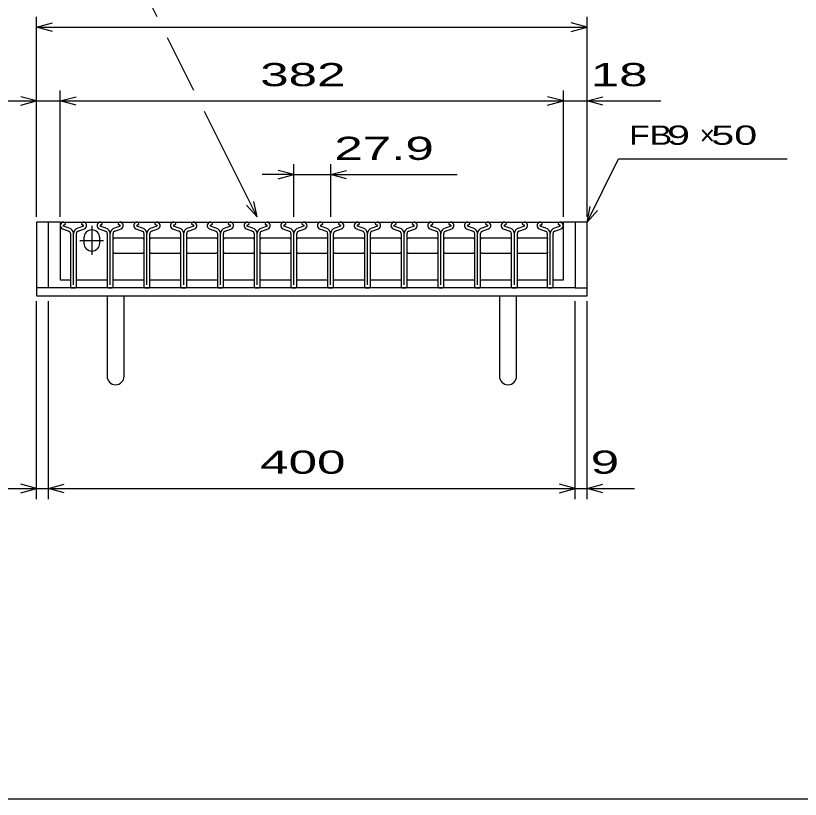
# Model space of a CAD drawing. Units: millimetres, scale not verified. Extents: x -1456 to 1389, y -1026 to 839.
# Drawn here: x -905 to -309, y -921 to -326 of the extents above; entities that cross this region are included whole.
import ezdxf
from ezdxf.enums import TextEntityAlignment as Align

# ---------------------------------------------------------------- set-up
doc = ezdxf.new("R2010")
doc.units = ezdxf.units.MM
doc.header["$LTSCALE"] = 8
for name, color, linetype, lineweight in [('0_2', 150, 'Continuous', 25), ('16', 3, 'Continuous', 25), ('19', 6, 'Continuous', 25), ('22', 2, 'Continuous', 25)]:
    doc.layers.add(name, color=color, linetype=linetype, lineweight=lineweight)
doc.styles.add('ベクトル', font='')
doc.styles.get('ベクトル').set_extended_font_data('ベクトル')

msp = doc.modelspace()

# ---------------------------------------------------------------- linework, layer by layer
at = {"layer": '0_2'}
msp.add_line((1388.8, -921.2), (-1379.2, -921.2), dxfattribs=at)
at = {"layer": '16'}
for p, q in [((-871, -482.7), (-489, -482.7)), ((-871, -482.7), (-871, -526.7)), ((-869.379, -487.879), (-864.509, -489.589)), ((-864.299, -487.228), (-868.619, -485.708)), ((-868.46, -485.013), (-867.02, -484.313)), ((-867.02, -484.313), (-867.02, -484.083)), ((-853.402, -485.708), (-857.722, -487.228)), ((-857.512, -489.589), (-852.642, -487.879)), ((-855.001, -484.083), (-855.001, -484.313)), ((-855.001, -484.313), (-853.561, -485.013)), ((-847.05, -485.7), (-847.05, -507.7)), ((-841.479, -487.879), (-836.609, -489.589)), ((-836.399, -487.228), (-840.719, -485.708)), ((-840.56, -485.013), (-839.12, -484.313)), ((-839.12, -484.313), (-839.12, -484.083)), ((-825.502, -485.708), (-829.822, -487.228)), ((-829.612, -489.589), (-824.742, -487.879)), ((-827.101, -484.083), (-827.101, -484.313)), ((-827.101, -484.313), (-825.661, -485.013)), ((-813.579, -487.879), (-808.709, -489.589)), ((-808.499, -487.228), (-812.819, -485.708)), ((-812.66, -485.013), (-811.22, -484.313)), ((-811.22, -484.313), (-811.22, -484.083)), ((-797.602, -485.708), (-801.922, -487.228)), ((-801.712, -489.589), (-796.842, -487.879)), ((-799.201, -484.083), (-799.201, -484.313)), ((-799.201, -484.313), (-797.761, -485.013)), ((-785.679, -487.879), (-780.809, -489.589)), ((-780.599, -487.228), (-784.919, -485.708)), ((-784.76, -485.013), (-783.32, -484.313)), ((-783.32, -484.313), (-783.32, -484.083)), ((-769.702, -485.708), (-774.022, -487.228)), ((-773.812, -489.589), (-768.942, -487.879)), ((-771.301, -484.083), (-771.301, -484.313)), ((-771.301, -484.313), (-769.861, -485.013)), ((-757.779, -487.879), (-752.909, -489.589)), ((-752.699, -487.228), (-757.019, -485.708)), ((-756.86, -485.013), (-755.42, -484.313)), ((-755.42, -484.313), (-755.42, -484.083)), ((-741.802, -485.708), (-746.122, -487.228)), ((-745.912, -489.589), (-741.042, -487.879)), ((-743.401, -484.083), (-743.401, -484.313)), ((-743.401, -484.313), (-741.961, -485.013)), ((-729.879, -487.879), (-725.009, -489.589)), ((-724.799, -487.228), (-729.119, -485.708)), ((-728.96, -485.013), (-727.52, -484.313)), ((-727.52, -484.313), (-727.52, -484.083)), ((-713.902, -485.708), (-718.222, -487.228)), ((-718.012, -489.589), (-713.142, -487.879)), ((-715.501, -484.083), (-715.501, -484.313)), ((-715.501, -484.313), (-714.061, -485.013)), ((-701.979, -487.879), (-697.109, -489.589)), ((-696.899, -487.228), (-701.219, -485.708)), ((-701.06, -485.013), (-699.62, -484.313)), ((-699.62, -484.313), (-699.62, -484.083)), ((-686.002, -485.708), (-690.322, -487.228)), ((-690.112, -489.589), (-685.242, -487.879)), ((-687.601, -484.083), (-687.601, -484.313)), ((-687.601, -484.313), (-686.161, -485.013)), ((-674.079, -487.879), (-669.209, -489.589)), ((-668.999, -487.228), (-673.319, -485.708)), ((-673.16, -485.013), (-671.72, -484.313)), ((-671.72, -484.313), (-671.72, -484.083)), ((-658.102, -485.708), (-662.422, -487.228)), ((-662.212, -489.589), (-657.342, -487.879)), ((-659.701, -484.083), (-659.701, -484.313)), ((-659.701, -484.313), (-658.261, -485.013)), ((-646.179, -487.879), (-641.309, -489.589)), ((-641.099, -487.228), (-645.419, -485.708)), ((-645.26, -485.013), (-643.82, -484.313)), ((-643.82, -484.313), (-643.82, -484.083)), ((-630.202, -485.708), (-634.522, -487.228)), ((-634.312, -489.589), (-629.442, -487.879)), ((-631.801, -484.083), (-631.801, -484.313)), ((-631.801, -484.313), (-630.361, -485.013)), ((-618.279, -487.879), (-613.409, -489.589)), ((-613.199, -487.228), (-617.519, -485.708)), ((-617.36, -485.013), (-615.92, -484.313)), ((-615.92, -484.313), (-615.92, -484.083)), ((-602.302, -485.708), (-606.622, -487.228)), ((-606.412, -489.589), (-601.542, -487.879)), ((-603.901, -484.083), (-603.901, -484.313)), ((-603.901, -484.313), (-602.461, -485.013)), ((-590.379, -487.879), (-585.509, -489.589)), ((-585.299, -487.228), (-589.619, -485.708)), ((-589.46, -485.013), (-588.02, -484.313)), ((-588.02, -484.313), (-588.02, -484.083)), ((-574.402, -485.708), (-578.722, -487.228)), ((-578.512, -489.589), (-573.642, -487.879)), ((-576.001, -484.083), (-576.001, -484.313)), ((-576.001, -484.313), (-574.561, -485.013)), ((-562.479, -487.879), (-557.609, -489.589)), ((-557.399, -487.228), (-561.719, -485.708)), ((-561.56, -485.013), (-560.12, -484.313)), ((-560.12, -484.313), (-560.12, -484.083)), ((-546.502, -485.708), (-550.822, -487.228)), ((-550.612, -489.589), (-545.742, -487.879)), ((-548.101, -484.083), (-548.101, -484.313)), ((-548.101, -484.313), (-546.661, -485.013)), ((-534.579, -487.879), (-529.709, -489.589)), ((-529.499, -487.228), (-533.819, -485.708)), ((-533.66, -485.013), (-532.22, -484.313)), ((-532.22, -484.313), (-532.22, -484.083)), ((-518.602, -485.708), (-522.922, -487.228)), ((-522.712, -489.589), (-517.842, -487.879)), ((-520.201, -484.083), (-520.201, -484.313)), ((-520.201, -484.313), (-518.761, -485.013)), ((-507.379, -487.879), (-502.509, -489.589)), ((-502.299, -487.228), (-506.619, -485.708)), ((-506.46, -485.013), (-505.02, -484.313)), ((-505.02, -484.313), (-505.02, -484.083)), ((-491.402, -485.708), (-495.722, -487.228)), ((-495.512, -489.589), (-490.642, -487.879)), ((-493.001, -484.083), (-493.001, -484.313)), ((-493.001, -484.313), (-491.561, -485.013)), ((-489, -526.7), (-489, -482.7)), ((-863.31, -491.292), (-863.31, -532.012)), ((-861, -530.41), (-861, -491.34)), ((-858.71, -532.012), (-858.71, -491.292)), ((-835.41, -491.292), (-835.41, -532.012)), ((-833.1, -530.41), (-833.1, -491.34)), ((-830.81, -532.012), (-830.81, -491.292)), ((-807.51, -491.292), (-807.51, -532.012)), ((-805.2, -530.41), (-805.2, -491.34)), ((-802.91, -532.012), (-802.91, -491.292)), ((-779.61, -491.292), (-779.61, -532.012)), ((-777.3, -530.41), (-777.3, -491.34)), ((-775.01, -532.012), (-775.01, -491.292)), ((-751.71, -491.292), (-751.71, -532.012)), ((-749.4, -530.41), (-749.4, -491.34)), ((-747.11, -532.012), (-747.11, -491.292)), ((-723.81, -491.292), (-723.81, -532.012)), ((-721.5, -530.41), (-721.5, -491.34)), ((-719.21, -532.012), (-719.21, -491.292)), ((-695.91, -491.292), (-695.91, -532.012)), ((-693.6, -530.41), (-693.6, -491.34)), ((-691.31, -532.012), (-691.31, -491.292)), ((-668.01, -491.292), (-668.01, -532.012)), ((-665.7, -530.41), (-665.7, -491.34)), ((-663.41, -532.012), (-663.41, -491.292)), ((-640.11, -491.292), (-640.11, -532.012)), ((-637.8, -530.41), (-637.8, -491.34)), ((-635.51, -532.012), (-635.51, -491.292)), ((-612.21, -491.292), (-612.21, -532.012)), ((-609.9, -530.41), (-609.9, -491.34)), ((-607.61, -532.012), (-607.61, -491.292)), ((-584.31, -491.292), (-584.31, -532.012)), ((-582, -530.41), (-582, -491.34)), ((-579.71, -532.012), (-579.71, -491.292)), ((-556.41, -491.292), (-556.41, -532.012)), ((-554.1, -530.41), (-554.1, -491.34)), ((-551.81, -532.012), (-551.81, -491.292)), ((-528.51, -491.292), (-528.51, -532.012)), ((-526.2, -530.41), (-526.2, -491.34)), ((-523.91, -532.012), (-523.91, -491.292)), ((-501.31, -491.292), (-501.31, -532.012)), ((-499, -530.41), (-499, -491.34)), ((-496.71, -532.012), (-496.71, -491.292)), ((-856.05, -496.7), (-838.05, -496.7)), ((-853.05, -494.7), (-853.05, -498.7)), ((-841.05, -498.7), (-841.05, -494.7)), ((-830.85, -495.7), (-829.85, -494.7)), ((-829.85, -494.7), (-808.45, -494.7)), ((-808.45, -494.7), (-807.45, -495.7)), ((-802.95, -495.7), (-801.95, -494.7)), ((-801.95, -494.7), (-780.55, -494.7)), ((-780.55, -494.7), (-779.55, -495.7)), ((-775.05, -495.7), (-774.05, -494.7)), ((-774.05, -494.7), (-752.65, -494.7)), ((-752.65, -494.7), (-751.65, -495.7)), ((-747.15, -495.7), (-746.15, -494.7)), ((-746.15, -494.7), (-724.75, -494.7)), ((-724.75, -494.7), (-723.75, -495.7)), ((-719.25, -495.7), (-718.25, -494.7)), ((-718.25, -494.7), (-696.85, -494.7)), ((-696.85, -494.7), (-695.85, -495.7)), ((-691.35, -495.7), (-690.35, -494.7)), ((-690.35, -494.7), (-668.95, -494.7)), ((-668.95, -494.7), (-667.95, -495.7)), ((-663.45, -495.7), (-662.45, -494.7)), ((-662.45, -494.7), (-641.05, -494.7)), ((-641.05, -494.7), (-640.05, -495.7)), ((-635.55, -495.7), (-634.55, -494.7)), ((-634.55, -494.7), (-613.15, -494.7)), ((-613.15, -494.7), (-612.15, -495.7)), ((-607.65, -495.7), (-606.65, -494.7)), ((-606.65, -494.7), (-585.25, -494.7)), ((-585.25, -494.7), (-584.25, -495.7)), ((-579.75, -495.7), (-578.75, -494.7)), ((-578.75, -494.7), (-557.35, -494.7)), ((-557.35, -494.7), (-556.35, -495.7)), ((-551.85, -495.7), (-550.85, -494.7)), ((-550.85, -494.7), (-529.45, -494.7)), ((-529.45, -494.7), (-528.45, -495.7)), ((-523.95, -495.7), (-522.95, -494.7)), ((-522.95, -494.7), (-501.55, -494.7)), ((-501.55, -494.7), (-500.55, -495.7)), ((-829.85, -506.7), (-830.85, -505.7)), ((-807.45, -505.7), (-808.45, -506.7)), ((-801.95, -506.7), (-802.95, -505.7)), ((-779.55, -505.7), (-780.55, -506.7)), ((-774.05, -506.7), (-775.05, -505.7)), ((-751.65, -505.7), (-752.65, -506.7)), ((-746.15, -506.7), (-747.15, -505.7)), ((-723.75, -505.7), (-724.75, -506.7)), ((-718.25, -506.7), (-719.25, -505.7)), ((-695.85, -505.7), (-696.85, -506.7)), ((-690.35, -506.7), (-691.35, -505.7)), ((-667.95, -505.7), (-668.95, -506.7)), ((-662.45, -506.7), (-663.45, -505.7)), ((-640.05, -505.7), (-641.05, -506.7)), ((-634.55, -506.7), (-635.55, -505.7)), ((-612.15, -505.7), (-613.15, -506.7)), ((-606.65, -506.7), (-607.65, -505.7)), ((-584.25, -505.7), (-585.25, -506.7)), ((-578.75, -506.7), (-579.75, -505.7)), ((-556.35, -505.7), (-557.35, -506.7)), ((-550.85, -506.7), (-551.85, -505.7)), ((-528.45, -505.7), (-529.45, -506.7)), ((-522.95, -506.7), (-523.95, -505.7)), ((-500.55, -505.7), (-501.55, -506.7)), ((-808.45, -506.7), (-829.85, -506.7)), ((-780.55, -506.7), (-801.95, -506.7)), ((-752.65, -506.7), (-774.05, -506.7)), ((-724.75, -506.7), (-746.15, -506.7)), ((-696.85, -506.7), (-718.25, -506.7)), ((-668.95, -506.7), (-690.35, -506.7)), ((-641.05, -506.7), (-662.45, -506.7)), ((-613.15, -506.7), (-634.55, -506.7)), ((-585.25, -506.7), (-606.65, -506.7)), ((-557.35, -506.7), (-578.75, -506.7)), ((-529.45, -506.7), (-550.85, -506.7)), ((-501.55, -506.7), (-522.95, -506.7)), ((-871, -526.7), (-863.3, -526.7)), ((-858.7, -526.7), (-835.4, -526.7)), ((-830.8, -526.7), (-807.5, -526.7)), ((-802.9, -526.7), (-779.6, -526.7)), ((-775, -526.7), (-751.7, -526.7)), ((-747.1, -526.7), (-723.8, -526.7)), ((-719.2, -526.7), (-695.9, -526.7)), ((-691.3, -526.7), (-668, -526.7)), ((-663.4, -526.7), (-640.1, -526.7)), ((-635.5, -526.7), (-612.2, -526.7)), ((-607.6, -526.7), (-584.3, -526.7)), ((-579.7, -526.7), (-556.4, -526.7)), ((-551.8, -526.7), (-528.5, -526.7)), ((-523.9, -526.7), (-501.3, -526.7)), ((-496.7, -526.7), (-489, -526.7)), ((-862.61, -532.712), (-859.41, -532.712)), ((-834.71, -532.712), (-831.51, -532.712)), ((-806.81, -532.712), (-803.61, -532.712)), ((-778.91, -532.712), (-775.71, -532.712)), ((-751.01, -532.712), (-747.81, -532.712)), ((-723.11, -532.712), (-719.91, -532.712)), ((-695.21, -532.712), (-692.01, -532.712)), ((-667.31, -532.712), (-664.11, -532.712)), ((-639.41, -532.712), (-636.21, -532.712)), ((-611.51, -532.712), (-608.31, -532.712)), ((-583.61, -532.712), (-580.41, -532.712)), ((-555.71, -532.712), (-552.51, -532.712)), ((-527.81, -532.712), (-524.61, -532.712)), ((-500.61, -532.712), (-497.41, -532.712))]:
    msp.add_line(p, q, dxfattribs=at)
for centre, radius, start, end in [((-868.31, -485.4), 2.7, 90.98, 246.68), ((-868.295, -485.416), 0.44, 111.91, 222.33), ((-868.469, -484.146), 1.45, 2.5, 85.55), ((-865.59, -491.643), 4.6, 3.78, 73.7), ((-856.431, -491.643), 4.6, 106.3, 176.22), ((-853.552, -484.146), 1.45, 94.45, 177.5), ((-853.711, -485.4), 2.7, 293.32, 89.02002), ((-853.726, -485.416), 0.44, 317.67, 68.08999), ((-840.41, -485.4), 2.7, 90.98, 246.68), ((-840.395, -485.416), 0.44, 111.91, 222.33), ((-840.569, -484.146), 1.45, 2.5, 85.55), ((-837.69, -491.643), 4.6, 3.78, 73.7), ((-828.531, -491.643), 4.6, 106.3, 176.22), ((-825.652, -484.146), 1.45, 94.45, 177.5), ((-825.811, -485.4), 2.7, 293.32, 89.02002), ((-825.826, -485.416), 0.44, 317.67, 68.08999), ((-812.51, -485.4), 2.7, 90.98, 246.68), ((-812.495, -485.416), 0.44, 111.91, 222.33), ((-812.669, -484.146), 1.45, 2.5, 85.55), ((-809.79, -491.643), 4.6, 3.78, 73.7), ((-800.631, -491.643), 4.6, 106.3, 176.22), ((-797.752, -484.146), 1.45, 94.45, 177.5), ((-797.911, -485.4), 2.7, 293.32, 89.02002), ((-797.926, -485.416), 0.44, 317.67, 68.08999), ((-784.61, -485.4), 2.7, 90.98, 246.68), ((-784.595, -485.416), 0.44, 111.91, 222.33), ((-784.769, -484.146), 1.45, 2.5, 85.55), ((-781.89, -491.643), 4.6, 3.78, 73.7), ((-772.731, -491.643), 4.6, 106.3, 176.22), ((-769.852, -484.146), 1.45, 94.45, 177.5), ((-770.011, -485.4), 2.7, 293.32, 89.02002), ((-770.026, -485.416), 0.44, 317.67, 68.08999), ((-756.71, -485.4), 2.7, 90.98, 246.68), ((-756.695, -485.416), 0.44, 111.91, 222.33), ((-756.869, -484.146), 1.45, 2.5, 85.55), ((-753.99, -491.643), 4.6, 3.78, 73.7), ((-744.831, -491.643), 4.6, 106.3, 176.22), ((-741.952, -484.146), 1.45, 94.45, 177.5), ((-742.111, -485.4), 2.7, 293.32, 89.02002), ((-742.126, -485.416), 0.44, 317.67, 68.08999), ((-728.81, -485.4), 2.7, 90.98, 246.68), ((-728.795, -485.416), 0.44, 111.91, 222.33), ((-728.969, -484.146), 1.45, 2.5, 85.55), ((-726.09, -491.643), 4.6, 3.78, 73.7), ((-716.931, -491.643), 4.6, 106.3, 176.22), ((-714.052, -484.146), 1.45, 94.45, 177.5), ((-714.211, -485.4), 2.7, 293.32, 89.02002), ((-714.226, -485.416), 0.44, 317.67, 68.08999), ((-700.91, -485.4), 2.7, 90.98, 246.68), ((-700.895, -485.416), 0.44, 111.91, 222.33), ((-701.069, -484.146), 1.45, 2.5, 85.55), ((-698.19, -491.643), 4.6, 3.78, 73.7), ((-689.031, -491.643), 4.6, 106.3, 176.22), ((-686.152, -484.146), 1.45, 94.45, 177.5), ((-686.311, -485.4), 2.7, 293.32, 89.02002), ((-686.326, -485.416), 0.44, 317.67, 68.08999), ((-673.01, -485.4), 2.7, 90.98, 246.68), ((-672.995, -485.416), 0.44, 111.91, 222.33), ((-673.169, -484.146), 1.45, 2.5, 85.55), ((-670.29, -491.643), 4.6, 3.78, 73.7), ((-661.131, -491.643), 4.6, 106.3, 176.22), ((-658.252, -484.146), 1.45, 94.45, 177.5), ((-658.411, -485.4), 2.7, 293.32, 89.02002), ((-658.426, -485.416), 0.44, 317.67, 68.08999), ((-645.11, -485.4), 2.7, 90.98, 246.68), ((-645.095, -485.416), 0.44, 111.91, 222.33), ((-645.269, -484.146), 1.45, 2.5, 85.55), ((-642.39, -491.643), 4.6, 3.78, 73.7), ((-633.231, -491.643), 4.6, 106.3, 176.22), ((-630.352, -484.146), 1.45, 94.45, 177.5), ((-630.511, -485.4), 2.7, 293.32, 89.02002), ((-630.526, -485.416), 0.44, 317.67, 68.08999), ((-617.21, -485.4), 2.7, 90.98, 246.68), ((-617.195, -485.416), 0.44, 111.91, 222.33), ((-617.369, -484.146), 1.45, 2.5, 85.55), ((-614.49, -491.643), 4.6, 3.78, 73.7), ((-605.331, -491.643), 4.6, 106.3, 176.22), ((-602.452, -484.146), 1.45, 94.45, 177.5), ((-602.611, -485.4), 2.7, 293.32, 89.02002), ((-602.626, -485.416), 0.44, 317.67, 68.08999), ((-589.31, -485.4), 2.7, 90.98, 246.68), ((-589.295, -485.416), 0.44, 111.91, 222.33), ((-589.469, -484.146), 1.45, 2.5, 85.55), ((-586.59, -491.643), 4.6, 3.78, 73.7), ((-577.431, -491.643), 4.6, 106.3, 176.22), ((-574.552, -484.146), 1.45, 94.45, 177.5), ((-574.711, -485.4), 2.7, 293.32, 89.02002), ((-574.726, -485.416), 0.44, 317.67, 68.08999), ((-561.41, -485.4), 2.7, 90.98, 246.68), ((-561.395, -485.416), 0.44, 111.91, 222.33), ((-561.569, -484.146), 1.45, 2.5, 85.55), ((-558.69, -491.643), 4.6, 3.78, 73.7), ((-549.531, -491.643), 4.6, 106.3, 176.22), ((-546.652, -484.146), 1.45, 94.45, 177.5), ((-546.811, -485.4), 2.7, 293.32, 89.02002), ((-546.826, -485.416), 0.44, 317.67, 68.08999), ((-533.51, -485.4), 2.7, 90.98, 246.68), ((-533.495, -485.416), 0.44, 111.91, 222.33), ((-533.669, -484.146), 1.45, 2.5, 85.55), ((-530.79, -491.643), 4.6, 3.78, 73.7), ((-521.631, -491.643), 4.6, 106.3, 176.22), ((-518.752, -484.146), 1.45, 94.45, 177.5), ((-518.911, -485.4), 2.7, 293.32, 89.02002), ((-518.926, -485.416), 0.44, 317.67, 68.08999), ((-506.31, -485.4), 2.7, 90.98, 246.68), ((-506.295, -485.416), 0.44, 111.91, 222.33), ((-506.469, -484.146), 1.45, 2.5, 85.55), ((-503.59, -491.643), 4.6, 3.78, 73.7), ((-494.431, -491.643), 4.6, 106.3, 176.22), ((-491.552, -484.146), 1.45, 94.45, 177.5), ((-491.711, -485.4), 2.7, 293.32, 89.02002), ((-491.726, -485.416), 0.44, 317.67, 68.08999), ((-865.109, -491.289), 1.8, 0, 70.58), ((-856.912, -491.289), 1.8, 109.42, 180), ((-847.05, -494.7), 6, 0, 180), ((-837.209, -491.289), 1.8, 0, 70.58), ((-829.012, -491.289), 1.8, 109.42, 180), ((-809.309, -491.289), 1.8, 0, 70.58), ((-801.112, -491.289), 1.8, 109.42, 180), ((-781.409, -491.289), 1.8, 0, 70.58), ((-773.212, -491.289), 1.8, 109.42, 180), ((-753.509, -491.289), 1.8, 0, 70.58), ((-745.312, -491.289), 1.8, 109.42, 180), ((-725.609, -491.289), 1.8, 0, 70.58), ((-717.412, -491.289), 1.8, 109.42, 180), ((-697.709, -491.289), 1.8, 0, 70.58), ((-689.512, -491.289), 1.8, 109.42, 180), ((-669.809, -491.289), 1.8, 0, 70.58), ((-661.612, -491.289), 1.8, 109.42, 180), ((-641.909, -491.289), 1.8, 0, 70.58), ((-633.712, -491.289), 1.8, 109.42, 180), ((-614.009, -491.289), 1.8, 0, 70.58), ((-605.812, -491.289), 1.8, 109.42, 180), ((-586.109, -491.289), 1.8, 0, 70.58), ((-577.912, -491.289), 1.8, 109.42, 180), ((-558.209, -491.289), 1.8, 0, 70.58), ((-550.012, -491.289), 1.8, 109.42, 180), ((-530.309, -491.289), 1.8, 0, 70.58), ((-522.112, -491.289), 1.8, 109.42, 180), ((-503.109, -491.289), 1.8, 0, 70.58), ((-494.912, -491.289), 1.8, 109.42, 180), ((-847.05, -498.7), 6, 180, 0), ((-862.61, -532.012), 0.7, 180, 270), ((-859.41, -532.012), 0.7, 270, 0), ((-834.71, -532.012), 0.7, 180, 270), ((-831.51, -532.012), 0.7, 270, 0), ((-806.81, -532.012), 0.7, 180, 270), ((-803.61, -532.012), 0.7, 270, 0), ((-778.91, -532.012), 0.7, 180, 270), ((-775.71, -532.012), 0.7, 270, 0), ((-751.01, -532.012), 0.7, 180, 270), ((-747.81, -532.012), 0.7, 270, 0), ((-723.11, -532.012), 0.7, 180, 270), ((-719.91, -532.012), 0.7, 270, 0), ((-695.21, -532.012), 0.7, 180, 270), ((-692.01, -532.012), 0.7, 270, 0), ((-667.31, -532.012), 0.7, 180, 270), ((-664.11, -532.012), 0.7, 270, 0), ((-639.41, -532.012), 0.7, 180, 270), ((-636.21, -532.012), 0.7, 270, 0), ((-611.51, -532.012), 0.7, 180, 270), ((-608.31, -532.012), 0.7, 270, 0), ((-583.61, -532.012), 0.7, 180, 270), ((-580.41, -532.012), 0.7, 270, 0), ((-555.71, -532.012), 0.7, 180, 270), ((-552.51, -532.012), 0.7, 270, 0), ((-527.81, -532.012), 0.7, 180, 270), ((-524.61, -532.012), 0.7, 270, 0), ((-500.61, -532.012), 0.7, 180, 270), ((-497.41, -532.012), 0.7, 270, 0)]:
    msp.add_arc(centre, radius, start, end, dxfattribs=at)
at = {"layer": '19'}
for p, q in [((-871, -482.7), (-889, -482.7)), ((-889, -482.7), (-889, -538.7)), ((-880, -532.7), (-880, -482.7)), ((-471, -482.7), (-489, -482.7)), ((-480, -482.7), (-480, -532.7)), ((-471, -538.7), (-471, -482.7)), ((-880, -532.7), (-889, -532.7)), ((-480, -532.7), (-880, -532.7)), ((-480, -532.7), (-471, -532.7)), ((-889, -538.7), (-471, -538.7)), ((-835.5, -538.7), (-835.5, -599.81)), ((-822.5, -599.81), (-822.5, -538.7)), ((-537.5, -538.7), (-537.5, -599.81)), ((-524.5, -599.81), (-524.5, -538.7))]:
    msp.add_line(p, q, dxfattribs=at)
for centre in [(-829, -599.81), (-531, -599.81)]:
    msp.add_arc(centre, 6.5, 180, 0, dxfattribs=at)
at = {"layer": '22', "color": 4}
for p, q in [((-797.5, -326.7), (-817.5, -286.7)), ((-889, -478.7), (-889, -326.7)), ((-471, -478.7), (-471, -326.7)), ((-889, -334.7), (-877, -331.5)), ((-471, -334.7), (-483, -331.5)), ((-877, -337.9), (-889, -334.7)), ((-889, -334.7), (-471, -334.7)), ((-483, -337.9), (-471, -334.7)), ((-769.5, -382.7), (-789.5, -342.7)), ((-889, -478.7), (-889, -382.7)), ((-871, -478.7), (-871, -382.7)), ((-489, -478.7), (-489, -382.7)), ((-471, -478.7), (-471, -382.7)), ((-945, -390.7), (-889, -390.7)), ((-889, -390.7), (-901, -387.5)), ((-901, -393.9), (-889, -390.7)), ((-889, -390.7), (-871, -390.7)), ((-871, -390.7), (-859, -387.5)), ((-859, -393.9), (-871, -390.7)), ((-871, -390.7), (-489, -390.7)), ((-489, -390.7), (-501, -387.5)), ((-501, -393.9), (-489, -390.7)), ((-489, -390.7), (-471, -390.7)), ((-471, -390.7), (-459, -387.5)), ((-459, -393.9), (-471, -390.7)), ((-471, -390.7), (-415, -390.7)), ((-721.5, -478.7), (-761.5, -398.7)), ((-471, -482.7), (-447, -434.7)), ((-447, -434.7), (-319, -434.7)), ((-693.6, -478.7), (-693.6, -438.7)), ((-665.7, -438.7), (-665.7, -478.7)), ((-693.6, -446.7), (-717.6, -446.7)), ((-693.6, -446.7), (-705.6, -443.5)), ((-705.6, -449.9), (-693.6, -446.7)), ((-693.6, -446.7), (-665.7, -446.7)), ((-665.7, -446.7), (-653.7, -443.5)), ((-653.7, -449.9), (-665.7, -446.7)), ((-665.7, -446.7), (-569.7, -446.7)), ((-721.5, -478.7), (-729.5, -469.9)), ((-721.5, -478.7), (-723.9, -467.02)), ((-471, -482.7), (-468.6, -471.02)), ((-471, -482.7), (-463, -473.9)), ((-889, -693.1), (-889, -542.7)), ((-880, -693.1), (-880, -542.7)), ((-480, -693.1), (-480, -542.7)), ((-471, -693.1), (-471, -542.7)), ((-925, -685.1), (-889, -685.1)), ((-889, -685.1), (-901, -681.9)), ((-901, -688.3), (-889, -685.1)), ((-889, -685.1), (-880, -685.1)), ((-880, -685.1), (-868, -681.9)), ((-868, -688.3), (-880, -685.1)), ((-880, -685.1), (-480, -685.1)), ((-480, -685.1), (-492, -681.9)), ((-492, -688.3), (-480, -685.1)), ((-480, -685.1), (-471, -685.1)), ((-471, -685.1), (-459, -681.9)), ((-459, -688.3), (-471, -685.1)), ((-471, -685.1), (-435, -685.1))]:
    msp.add_line(p, q, dxfattribs=at)

# ---------------------------------------------------------------- texts
at = {"layer": '22', "style": 'ベクトル'}
for s, height, width, p in [(' 382 ', 17.6, 1.65, (-730, -370.7)), (' 18 ', 17.6, 1.65, (-479, -370.7)), ('FB', 14.66, 1.3, (-439, -416.7)), (' 9 ', 14.66, 1.6, (-419, -416.7)), (' 50 ', 14.66, 1.6, (-385.4, -416.7)), (' 27.9 ', 17.6, 1.65, (-673.7, -426.7)), (' 400 ', 17.6, 1.65, (-730, -665.1)), (' 9 ', 17.6, 1.65, (-479, -665.1))]:
    msp.add_text(s, height=height, dxfattribs=dict(at, width=width)).set_placement(p, align=Align.MIDDLE_LEFT)
msp.add_text('×', height=14.66, dxfattribs=at).set_placement((-385.4, -416.7), align=Align.MIDDLE_LEFT)

doc.saveas('drawing.dxf')
